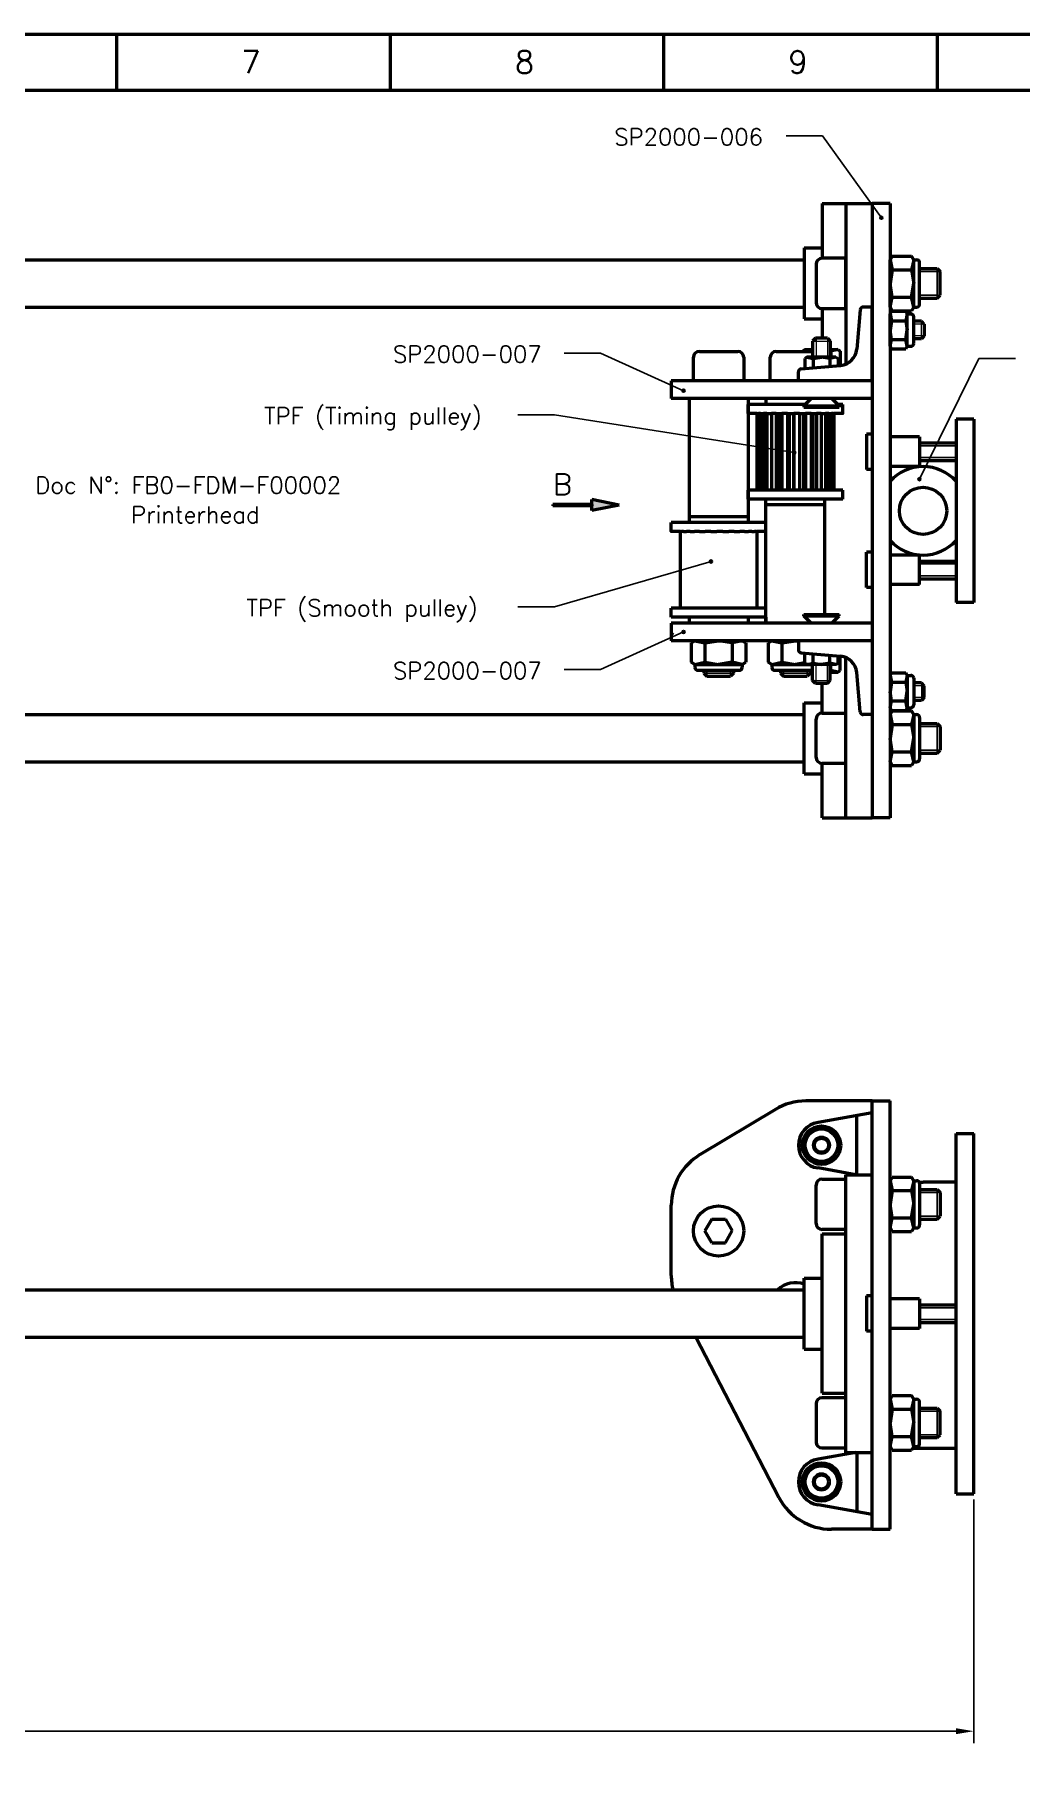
# Model space of a CAD drawing. Extents: x 19854 to 20548, y -7306 to -6812.
# Drawn here: x 20118.1 to 20284.8, y -7104.8 to -6811.9 of the extents above; entities that cross this region are included whole.
import ezdxf

# ---------------------------------------------------------------- set-up
doc = ezdxf.new("R2010")
doc.units = 0
doc.header["$PDMODE"] = 34
doc.linetypes.add('DASHED', pattern=[19.05, 12.7, -6.35])
doc.layers.get('0').update_dxf_attribs({"lineweight": 0})
doc.layers.add('Cotas', color=90, linetype='Continuous')
doc.layers.add('Hachura', color=9, linetype='Continuous')
for name, color, linetype, lineweight in [('Fixação e Transmissão', 5, 'Continuous', 50), ('Guias', 30, 'Continuous', 50), ('Linha tracejada', 254, 'DASHED', 15), ('Perfis e Cantoneiras', 2, 'Continuous', 50), ('Peças Usinadas', 120, 'Continuous', 50)]:
    doc.layers.add(name, color=color, linetype=linetype, lineweight=lineweight)
doc.styles.get("Standard").update_dxf_attribs({"font": 'romans.shx'})
doc.dimstyles.get("Standard").update_dxf_attribs({"dimtxt": 3, "dimasz": 3, "dimexe": 2, "dimexo": 1, "dimgap": 1, "dimtad": 0, "dimtoh": 1, "dimcen": 0.09, "dimadec": 0, "dimazin": 0, "dimtfac": 1, "dimtdec": 4, "dimtofl": 0, "dimtmove": 0, "dimatfit": 3, "dimfxl": 1, "dimtolj": 1, "dimtzin": 0, "dimarcsym": 0})

# ---------------------------------------------------------------- blocks, each defined once
blk = doc.blocks.new('*D_3')
at = {"color": 0, "linetype": 'ByBlock', "lineweight": -2}
for p, q in [((19878.77, -7059.93), (19878.77, -7101.13)), ((20276.96, -7059.93), (20276.96, -7101.13)), ((19881.77, -7099.13), (20070.61, -7099.13)), ((20273.96, -7099.13), (20085.04, -7099.13))]:
    blk.add_line(p, q, dxfattribs=at)
for points in [[(19878.77, -7099.13), (19881.77, -7099.63), (19878.77, -7099.13), (19881.77, -7098.63)], [(20276.96, -7099.13), (20273.96, -7098.63), (20276.96, -7099.13), (20273.96, -7099.63)]]:
    blk.add_solid(points, dxfattribs=at)
at = {"layer": 'Defpoints', "color": 0, "linetype": 'ByBlock', "lineweight": 0}
for p in [(19878.77, -7058.93), (20276.96, -7058.93), (19878.77, -7099.13), (20276.96, -7099.13)]:
    blk.add_point(p, dxfattribs=at)

msp = doc.modelspace()

# ---------------------------------------------------------------- hatches: boundary and pattern name
at = {"layer": 'Cotas'}
h = msp.add_hatch(color=256, dxfattribs=at)
h.dxf.hatch_style = 1
h.paths.add_polyline_path([(20261.061, -6842.923, -0.2411741), (20261.168, -6842.714, -0.6113775), (20261.578, -6842.923, -1), (20261.061, -6842.923)])
h = msp.add_hatch(color=256, dxfattribs=at)
h.dxf.hatch_style = 1
h.paths.add_polyline_path([(20227.599, -6872.203, -0.2411741), (20227.706, -6871.994, -0.6113775), (20228.116, -6872.203, -1), (20227.599, -6872.203)])
h = msp.add_hatch(color=256, dxfattribs=at)
h.dxf.hatch_style = 1
h.paths.add_polyline_path([(20246.31, -6882.675, -0.2411741), (20246.418, -6882.465, -0.6113775), (20246.827, -6882.675, -1), (20246.31, -6882.675)])
h = msp.add_hatch(color=256, dxfattribs=at)
h.dxf.hatch_style = 1
h.paths.add_polyline_path([(20268.021, -6887.175, 0.2411741), (20267.914, -6886.965, 0.6113775), (20267.504, -6887.175, 1), (20268.021, -6887.175)])
h = msp.add_hatch(color=256, dxfattribs=at)
h.dxf.hatch_style = 1
h.paths.add_polyline_path([(20232.244, -6901.106, 0.2411741), (20232.352, -6901.316, 0.6113775), (20232.761, -6901.106, 1), (20232.244, -6901.106)])
h = msp.add_hatch(color=256, dxfattribs=at)
h.dxf.hatch_style = 1
h.paths.add_polyline_path([(20227.599, -6913.038, 0.2411741), (20227.706, -6913.248, 0.6113775), (20228.116, -6913.038, 1), (20227.599, -6913.038)])
at = {"layer": 'Perfis e Cantoneiras'}
h = msp.add_hatch(color=130, dxfattribs=at)
h.dxf.hatch_style = 1
h.paths.add_polyline_path([(20205.769, -6891.66), (20212.344, -6891.66), (20212.344, -6891.435), (20205.769, -6891.435), (20205.769, -6891.66)])
h = msp.add_hatch(color=130, dxfattribs=at)
h.dxf.hatch_style = 1
h.paths.add_polyline_path([(20212.344, -6892.498), (20216.957, -6891.548), (20212.344, -6890.597), (20212.344, -6891.548), (20212.344, -6892.498)])

# ---------------------------------------------------------------- linework, layer by layer
at = {"layer": 'Cotas'}
for p, q in [((20251.377, -6829.061), (20245.202, -6829.061)), ((20261.319, -6842.923), (20251.377, -6829.061)), ((20213.812, -6865.823), (20207.636, -6865.823)), ((20227.857, -6872.203), (20213.812, -6865.823)), ((20267.763, -6887.175), (20277.821, -6866.749)), ((20277.821, -6866.749), (20283.996, -6866.749)), ((20206.023, -6876.294), (20199.848, -6876.294)), ((20246.569, -6882.675), (20206.023, -6876.294)), ((20232.503, -6901.106), (20206.023, -6908.77)), ((20206.023, -6908.77), (20199.848, -6908.77)), ((20227.857, -6913.038), (20213.812, -6919.419)), ((20213.812, -6919.419), (20207.636, -6919.419))]:
    msp.add_line(p, q, dxfattribs=at)
for centre in [(20261.319, -6842.923), (20227.857, -6872.203), (20246.569, -6882.675), (20267.763, -6887.175), (20232.503, -6901.106), (20227.857, -6913.038)]:
    msp.add_circle(centre, 0.259, dxfattribs=at)
at = {"layer": 'Fixação e Transmissão'}
for p, q in [((20251.284, -6840.532), (20251.284, -6849.782)), ((20251.284, -6840.532), (20259.784, -6840.532)), ((20255.284, -6840.532), (20255.284, -6867.704)), ((20248.284, -6848.032), (20251.284, -6848.032)), ((20248.284, -6848.032), (20248.284, -6860.032)), ((20262.784, -6850.032), (20263.142, -6849.413)), ((20263.142, -6849.413), (20266.427, -6849.413)), ((20266.784, -6850.032), (20266.427, -6849.413)), ((20250.284, -6850.782), (20250.284, -6857.282)), ((20255.284, -6849.782), (20251.284, -6849.782)), ((20255.284, -6858.282), (20255.284, -6849.782)), ((20262.784, -6858.032), (20262.784, -6850.032)), ((20262.784, -6850.032), (20263.142, -6851.723)), ((20263.142, -6851.723), (20262.784, -6854.032)), ((20263.142, -6851.723), (20266.427, -6851.723)), ((20266.784, -6850.032), (20266.427, -6851.723)), ((20266.427, -6851.723), (20266.784, -6854.032)), ((20266.784, -6858.032), (20266.784, -6850.032)), ((20266.784, -6850.032), (20267.284, -6850.032)), ((20267.784, -6857.532), (20267.784, -6850.532)), ((20267.784, -6851.532), (20270.784, -6851.532)), ((20270.784, -6851.532), (20271.284, -6852.032)), ((20271.284, -6856.032), (20271.284, -6852.032)), ((20263.142, -6856.341), (20262.784, -6854.032)), ((20266.427, -6856.341), (20266.784, -6854.032)), ((20251.284, -6858.282), (20255.284, -6858.282)), ((20251.284, -6858.282), (20251.284, -6863.285)), ((20262.784, -6858.032), (20263.142, -6856.341)), ((20262.784, -6858.032), (20263.142, -6858.651)), ((20263.142, -6856.341), (20266.427, -6856.341)), ((20266.784, -6858.032), (20266.427, -6856.341)), ((20266.784, -6858.032), (20266.427, -6858.651)), ((20266.784, -6858.032), (20267.284, -6858.032)), ((20267.784, -6856.532), (20270.784, -6856.532)), ((20270.784, -6856.532), (20271.284, -6856.032)), ((20248.284, -6860.032), (20251.284, -6860.032)), ((20262.784, -6859.182), (20263.03, -6858.757)), ((20262.784, -6864.682), (20262.784, -6859.182)), ((20262.784, -6859.182), (20263.03, -6860.344)), ((20263.03, -6860.344), (20262.784, -6861.932)), ((20263.03, -6858.757), (20265.439, -6858.757)), ((20263.03, -6860.344), (20265.439, -6860.344)), ((20263.142, -6858.651), (20266.427, -6858.651)), ((20265.684, -6859.182), (20265.439, -6858.757)), ((20265.684, -6859.182), (20265.439, -6860.344)), ((20265.439, -6860.344), (20265.684, -6861.932)), ((20265.684, -6864.682), (20265.684, -6859.182)), ((20265.684, -6859.182), (20266.284, -6859.182)), ((20266.784, -6864.182), (20266.784, -6859.682)), ((20268.084, -6860.432), (20266.784, -6860.432)), ((20268.584, -6860.932), (20268.084, -6860.432)), ((20268.584, -6860.932), (20268.584, -6862.932)), ((20250.184, -6863.285), (20249.684, -6863.785)), ((20249.684, -6863.785), (20249.684, -6866.541)), ((20252.184, -6863.285), (20250.184, -6863.285)), ((20252.184, -6863.285), (20252.685, -6863.785)), ((20252.685, -6863.785), (20252.685, -6866.541)), ((20263.03, -6863.52), (20262.784, -6861.932)), ((20262.784, -6864.682), (20263.03, -6863.52)), ((20263.03, -6863.52), (20265.439, -6863.52)), ((20265.439, -6863.52), (20265.684, -6861.932)), ((20265.684, -6864.682), (20265.439, -6863.52)), ((20268.084, -6863.432), (20266.784, -6863.432)), ((20268.584, -6862.932), (20268.084, -6863.432)), ((20229.534, -6870.532), (20229.534, -6866.532)), ((20230.534, -6865.532), (20237.034, -6865.532)), ((20238.034, -6866.532), (20238.034, -6870.532)), ((20242.533, -6870.532), (20242.533, -6866.532)), ((20243.533, -6865.532), (20249.684, -6865.532)), ((20248.434, -6865.232), (20248.009, -6865.478)), ((20248.009, -6865.478), (20248.009, -6865.532)), ((20248.009, -6865.532), (20249.684, -6865.532)), ((20248.733, -6866.541), (20248.354, -6866.76)), ((20248.354, -6866.76), (20248.354, -6868.438)), ((20248.434, -6865.232), (20249.684, -6865.232)), ((20248.434, -6865.232), (20249.597, -6865.478)), ((20253.636, -6866.541), (20248.733, -6866.541)), ((20248.733, -6866.541), (20249.769, -6866.76)), ((20249.28, -6865.232), (20249.684, -6865.232)), ((20249.597, -6865.478), (20249.684, -6865.464)), ((20249.597, -6865.478), (20249.684, -6865.464)), ((20249.597, -6865.478), (20249.597, -6865.532)), ((20249.769, -6866.76), (20251.184, -6866.541)), ((20249.769, -6866.76), (20249.769, -6868.315)), ((20251.033, -6866.532), (20251.033, -6866.564)), ((20252.6, -6866.76), (20251.184, -6866.541)), ((20252.184, -6864.832), (20252.184, -6864.832)), ((20252.184, -6865.232), (20252.184, -6865.232)), ((20253.636, -6866.541), (20252.6, -6866.76)), ((20252.6, -6866.76), (20252.6, -6868.067)), ((20252.685, -6865.232), (20253.934, -6865.232)), ((20252.772, -6865.478), (20252.685, -6865.464)), ((20253.934, -6865.232), (20252.772, -6865.478)), ((20252.772, -6865.478), (20252.772, -6866.541)), ((20253.636, -6866.541), (20254.015, -6866.76)), ((20253.934, -6865.232), (20254.36, -6865.478)), ((20254.015, -6866.76), (20254.015, -6867.943)), ((20254.36, -6865.478), (20254.36, -6867.886)), ((20262.784, -6864.682), (20263.03, -6865.107)), ((20263.03, -6865.107), (20265.439, -6865.107)), ((20265.684, -6864.682), (20265.439, -6865.107)), ((20265.684, -6864.682), (20266.284, -6864.682)), ((20238.034, -6870.532), (20229.534, -6870.532)), ((20247.284, -6870.532), (20242.533, -6870.532)), ((20238.78, -6876.032), (20238.78, -6874.532)), ((20254.78, -6876.032), (20254.78, -6874.532)), ((20240.28, -6876.032), (20240.28, -6889.032)), ((20240.318, -6876.032), (20240.318, -6889.032)), ((20240.513, -6876.032), (20240.513, -6889.032)), ((20240.852, -6876.032), (20240.852, -6889.032)), ((20241.353, -6876.032), (20241.353, -6889.032)), ((20241.966, -6876.032), (20241.966, -6889.032)), ((20242.724, -6876.032), (20242.724, -6889.032)), ((20243.551, -6876.032), (20243.551, -6889.032)), ((20244.115, -6876.032), (20244.115, -6889.032)), ((20244.492, -6876.032), (20244.492, -6889.032)), ((20245.452, -6876.032), (20245.452, -6889.032)), ((20245.732, -6876.032), (20245.732, -6889.032)), ((20246.452, -6876.032), (20246.452, -6889.032)), ((20246.484, -6876.032), (20246.484, -6889.032)), ((20247.483, -6876.032), (20247.483, -6889.032)), ((20248.165, -6876.032), (20248.165, -6889.032)), ((20248.505, -6876.032), (20248.505, -6889.032)), ((20249.446, -6876.032), (20249.446, -6889.032)), ((20249.742, -6876.032), (20249.742, -6889.032)), ((20250.357, -6876.032), (20250.357, -6889.032)), ((20251.147, -6876.032), (20251.147, -6889.032)), ((20251.859, -6876.032), (20251.859, -6889.032)), ((20252.421, -6876.032), (20252.421, -6889.032)), ((20252.864, -6876.032), (20252.864, -6889.032)), ((20253.143, -6876.032), (20253.143, -6889.032)), ((20253.273, -6876.032), (20253.273, -6889.032)), ((20253.28, -6876.032), (20253.28, -6889.032)), ((20258.784, -6879.532), (20258.784, -6885.532)), ((20259.784, -6879.532), (20258.784, -6879.532)), ((20267.784, -6880.032), (20262.784, -6880.032)), ((20267.784, -6880.032), (20267.784, -6885.032)), ((20267.784, -6881.032), (20273.965, -6881.032)), ((20267.784, -6884.032), (20273.965, -6884.032)), ((20259.784, -6885.532), (20258.784, -6885.532)), ((20267.784, -6885.032), (20262.784, -6885.032)), ((20238.78, -6890.532), (20238.78, -6889.032)), ((20254.78, -6890.532), (20254.78, -6889.032)), ((20225.781, -6896.032), (20225.781, -6894.532)), ((20227.281, -6896.032), (20227.281, -6909.032)), ((20240.281, -6896.032), (20240.281, -6909.032)), ((20241.781, -6896.032), (20241.781, -6894.532)), ((20258.784, -6905.532), (20258.784, -6899.532)), ((20259.784, -6899.532), (20258.784, -6899.532)), ((20267.784, -6900.032), (20262.784, -6900.032)), ((20267.784, -6905.032), (20267.784, -6900.032)), ((20267.784, -6901.032), (20273.965, -6901.032)), ((20267.784, -6905.032), (20262.784, -6905.032)), ((20267.784, -6904.032), (20273.965, -6904.032)), ((20259.784, -6905.532), (20258.784, -6905.532)), ((20225.781, -6910.532), (20225.781, -6909.032)), ((20241.781, -6910.532), (20241.781, -6909.032)), ((20226.081, -6913.562), (20225.781, -6913.262)), ((20229.781, -6914.532), (20229.162, -6914.889)), ((20229.162, -6914.889), (20229.162, -6918.175)), ((20229.781, -6914.532), (20237.781, -6914.532)), ((20229.781, -6914.532), (20231.472, -6914.889)), ((20231.472, -6914.889), (20233.781, -6914.532)), ((20231.472, -6914.889), (20231.472, -6918.175)), ((20236.091, -6914.889), (20233.781, -6914.532)), ((20237.781, -6914.532), (20236.091, -6914.889)), ((20236.091, -6914.889), (20236.091, -6918.175)), ((20237.781, -6914.532), (20238.4, -6914.889)), ((20238.4, -6914.889), (20238.4, -6918.175)), ((20242.78, -6914.532), (20242.161, -6914.889)), ((20242.161, -6914.889), (20242.161, -6918.175)), ((20242.78, -6914.532), (20247.284, -6914.532)), ((20242.78, -6914.532), (20244.471, -6914.889)), ((20244.471, -6914.889), (20246.78, -6914.532)), ((20244.471, -6914.889), (20244.471, -6918.175)), ((20247.284, -6914.61), (20246.78, -6914.532)), ((20248.354, -6918.305), (20248.354, -6916.626)), ((20249.769, -6918.305), (20249.769, -6916.749)), ((20229.781, -6918.532), (20229.162, -6918.175)), ((20229.781, -6918.532), (20231.472, -6918.175)), ((20229.781, -6918.532), (20237.781, -6918.532)), ((20229.781, -6918.532), (20229.781, -6919.032)), ((20230.281, -6919.532), (20237.281, -6919.532)), ((20231.281, -6919.532), (20231.281, -6920.032)), ((20231.472, -6918.175), (20233.781, -6918.532)), ((20236.091, -6918.175), (20233.781, -6918.532)), ((20237.781, -6918.532), (20236.091, -6918.175)), ((20236.281, -6919.532), (20236.281, -6920.032)), ((20237.781, -6918.532), (20238.4, -6918.175)), ((20237.781, -6918.532), (20237.781, -6919.032)), ((20242.78, -6918.532), (20242.161, -6918.175)), ((20242.78, -6918.532), (20244.471, -6918.175)), ((20242.78, -6918.532), (20249.684, -6918.532)), ((20242.78, -6918.532), (20242.78, -6919.032)), ((20243.28, -6919.532), (20249.684, -6919.532)), ((20244.28, -6919.532), (20244.28, -6920.032)), ((20244.471, -6918.175), (20246.78, -6918.532)), ((20248.354, -6918.289), (20246.78, -6918.532)), ((20248.733, -6918.523), (20248.354, -6918.305)), ((20248.733, -6918.523), (20249.769, -6918.305)), ((20253.636, -6918.523), (20248.733, -6918.523)), ((20249.28, -6919.532), (20249.28, -6920.032)), ((20249.28, -6919.653), (20249.597, -6919.586)), ((20249.597, -6919.586), (20249.597, -6919.532)), ((20249.597, -6919.586), (20249.684, -6919.6)), ((20249.684, -6921.279), (20249.684, -6918.523)), ((20249.769, -6918.305), (20251.184, -6918.523)), ((20252.6, -6918.305), (20251.184, -6918.523)), ((20252.6, -6918.305), (20252.6, -6916.997)), ((20253.636, -6918.523), (20252.6, -6918.305)), ((20252.685, -6921.279), (20252.685, -6918.523)), ((20252.772, -6919.586), (20252.685, -6919.6)), ((20252.772, -6919.586), (20252.772, -6918.523)), ((20253.934, -6919.832), (20252.772, -6919.586)), ((20253.636, -6918.523), (20254.015, -6918.305)), ((20253.934, -6919.832), (20254.36, -6919.586)), ((20254.015, -6918.305), (20254.015, -6917.121)), ((20254.36, -6919.586), (20254.36, -6917.178)), ((20255.284, -6944.532), (20255.284, -6917.36)), ((20231.281, -6920.032), (20231.781, -6920.532)), ((20231.781, -6920.532), (20235.781, -6920.532)), ((20236.281, -6920.032), (20235.781, -6920.532)), ((20244.28, -6920.032), (20244.78, -6920.532)), ((20244.78, -6920.532), (20248.78, -6920.532)), ((20249.28, -6920.032), (20248.78, -6920.532)), ((20249.28, -6919.832), (20249.684, -6919.832)), ((20250.184, -6921.779), (20249.684, -6921.279)), ((20252.184, -6921.779), (20250.184, -6921.779)), ((20251.284, -6926.782), (20251.284, -6921.779)), ((20252.184, -6919.832), (20252.184, -6919.832)), ((20252.184, -6920.232), (20252.184, -6920.232)), ((20252.184, -6921.779), (20252.685, -6921.279)), ((20252.685, -6919.832), (20253.934, -6919.832)), ((20262.784, -6920.382), (20263.03, -6919.957)), ((20262.784, -6920.382), (20262.784, -6925.882)), ((20262.784, -6920.382), (20263.03, -6921.544)), ((20263.03, -6921.544), (20262.784, -6923.132)), ((20263.03, -6919.957), (20265.439, -6919.957)), ((20263.03, -6921.544), (20265.439, -6921.544)), ((20265.684, -6920.382), (20265.439, -6919.957)), ((20265.684, -6920.382), (20265.439, -6921.544)), ((20265.439, -6921.544), (20265.684, -6923.132)), ((20265.684, -6920.382), (20265.684, -6925.882)), ((20265.684, -6920.382), (20266.284, -6920.382)), ((20266.784, -6920.882), (20266.784, -6925.382)), ((20268.084, -6921.632), (20266.784, -6921.632)), ((20268.584, -6922.132), (20268.084, -6921.632)), ((20268.584, -6924.132), (20268.584, -6922.132)), ((20248.284, -6925.032), (20251.284, -6925.032)), ((20248.284, -6937.032), (20248.284, -6925.032)), ((20263.03, -6924.72), (20262.784, -6923.132)), ((20262.784, -6925.882), (20263.03, -6924.72)), ((20263.03, -6924.72), (20265.439, -6924.72)), ((20265.439, -6924.72), (20265.684, -6923.132)), ((20265.684, -6925.882), (20265.439, -6924.72)), ((20268.084, -6924.632), (20266.784, -6924.632)), ((20268.584, -6924.132), (20268.084, -6924.632)), ((20250.284, -6934.282), (20250.284, -6927.782)), ((20251.284, -6926.782), (20255.284, -6926.782)), ((20262.784, -6925.882), (20263.03, -6926.307)), ((20262.784, -6927.032), (20263.142, -6926.413)), ((20262.784, -6927.032), (20262.784, -6935.032)), ((20262.784, -6927.032), (20263.142, -6928.723)), ((20263.03, -6926.307), (20265.439, -6926.307)), ((20263.142, -6926.413), (20266.427, -6926.413)), ((20265.684, -6925.882), (20265.439, -6926.307)), ((20265.684, -6925.882), (20266.284, -6925.882)), ((20266.784, -6927.032), (20266.427, -6926.413)), ((20266.784, -6927.032), (20266.427, -6928.723)), ((20266.784, -6927.032), (20266.784, -6935.032)), ((20266.784, -6927.032), (20267.284, -6927.032)), ((20267.784, -6927.532), (20267.784, -6934.532)), ((20267.784, -6928.532), (20270.784, -6928.532)), ((20270.784, -6928.532), (20271.284, -6929.032)), ((20263.142, -6928.723), (20262.784, -6931.032)), ((20263.142, -6933.341), (20262.784, -6931.032)), ((20263.142, -6928.723), (20266.427, -6928.723)), ((20266.427, -6928.723), (20266.784, -6931.032)), ((20266.427, -6933.341), (20266.784, -6931.032)), ((20271.284, -6929.032), (20271.284, -6933.032)), ((20262.784, -6935.032), (20263.142, -6933.341)), ((20263.142, -6933.341), (20266.427, -6933.341)), ((20266.784, -6935.032), (20266.427, -6933.341)), ((20267.784, -6933.532), (20270.784, -6933.532)), ((20270.784, -6933.532), (20271.284, -6933.032)), ((20248.284, -6937.032), (20251.284, -6937.032)), ((20251.284, -6944.532), (20251.284, -6935.282)), ((20255.284, -6935.282), (20251.284, -6935.282)), ((20262.784, -6935.032), (20263.142, -6935.651)), ((20263.142, -6935.651), (20266.427, -6935.651)), ((20266.784, -6935.032), (20266.427, -6935.651)), ((20266.784, -6935.032), (20267.284, -6935.032)), ((20251.284, -6944.532), (20259.784, -6944.532)), ((20249.595, -6997.174), (20248.005, -6999.927)), ((20249.595, -6997.174), (20249.595, -6997.174)), ((20252.774, -6997.174), (20254.364, -6999.927)), ((20249.595, -7002.68), (20248.005, -6999.927)), ((20252.774, -7002.68), (20254.364, -6999.927)), ((20253.938, -7001.516), (20253.938, -7001.516)), ((20253.938, -7001.516), (20253.938, -7001.516)), ((20250.284, -7013.18), (20250.284, -7006.68)), ((20251.284, -7005.68), (20255.284, -7005.68)), ((20255.283, -7051.93), (20255.284, -7004.93)), ((20255.284, -7004.93), (20259.784, -7004.93)), ((20259.783, -7051.93), (20259.784, -7004.93)), ((20262.784, -7005.93), (20263.142, -7005.311)), ((20262.784, -7005.93), (20262.784, -7013.93)), ((20262.784, -7005.93), (20263.142, -7007.62)), ((20263.142, -7007.62), (20262.784, -7009.93)), ((20263.142, -7005.311), (20266.427, -7005.311)), ((20263.142, -7007.62), (20266.427, -7007.62)), ((20266.784, -7005.93), (20266.427, -7005.311)), ((20266.784, -7005.93), (20266.427, -7007.62)), ((20266.427, -7007.62), (20266.784, -7009.93)), ((20266.784, -7005.93), (20266.784, -7013.93)), ((20266.784, -7005.93), (20267.284, -7005.93)), ((20267.784, -7006.43), (20267.784, -7013.43)), ((20267.784, -7007.43), (20270.784, -7007.43)), ((20270.784, -7007.43), (20271.284, -7007.93)), ((20263.142, -7012.239), (20262.784, -7009.93)), ((20266.427, -7012.239), (20266.784, -7009.93)), ((20271.284, -7007.93), (20271.284, -7011.93)), ((20232.626, -7012.439), (20231.472, -7014.439)), ((20234.936, -7012.439), (20236.09, -7014.439)), ((20262.784, -7013.93), (20263.142, -7012.239)), ((20263.142, -7012.239), (20266.427, -7012.239)), ((20266.784, -7013.93), (20266.427, -7012.239)), ((20267.784, -7012.43), (20270.784, -7012.43)), ((20270.784, -7012.43), (20271.284, -7011.93)), ((20232.626, -7016.439), (20231.472, -7014.439)), ((20234.936, -7016.439), (20236.09, -7014.439)), ((20234.936, -7016.439), (20234.936, -7016.439)), ((20255.284, -7014.18), (20251.284, -7014.18)), ((20251.284, -7041.93), (20251.284, -7014.93)), ((20251.284, -7014.93), (20255.284, -7014.93)), ((20262.784, -7013.93), (20263.142, -7014.549)), ((20263.142, -7014.549), (20266.427, -7014.549)), ((20266.784, -7013.93), (20266.427, -7014.549)), ((20266.784, -7013.93), (20267.284, -7013.93)), ((20248.284, -7022.43), (20251.284, -7022.43)), ((20248.284, -7034.43), (20248.284, -7022.43)), ((20258.784, -7025.43), (20258.784, -7031.43)), ((20259.784, -7025.43), (20258.784, -7025.43)), ((20267.784, -7025.93), (20262.784, -7025.93)), ((20267.784, -7025.93), (20267.784, -7030.93)), ((20267.784, -7026.93), (20273.964, -7026.93)), ((20267.784, -7030.93), (20262.784, -7030.93)), ((20267.784, -7029.93), (20273.964, -7029.93)), ((20259.784, -7031.43), (20258.784, -7031.43)), ((20248.284, -7034.43), (20251.284, -7034.43)), ((20251.284, -7041.93), (20255.284, -7041.93)), ((20255.284, -7042.68), (20251.284, -7042.68)), ((20262.784, -7042.93), (20263.142, -7042.311)), ((20263.142, -7042.311), (20266.427, -7042.311)), ((20266.784, -7042.93), (20266.427, -7042.311)), ((20250.284, -7043.68), (20250.284, -7050.18)), ((20262.784, -7050.93), (20262.784, -7042.93)), ((20262.784, -7042.93), (20263.142, -7044.62)), ((20263.142, -7044.62), (20262.784, -7046.93)), ((20263.142, -7044.62), (20266.427, -7044.62)), ((20266.784, -7042.93), (20266.427, -7044.62)), ((20266.427, -7044.62), (20266.784, -7046.93)), ((20266.784, -7050.93), (20266.784, -7042.93)), ((20266.784, -7042.93), (20267.284, -7042.93)), ((20267.784, -7050.43), (20267.784, -7043.43)), ((20267.784, -7044.43), (20270.784, -7044.43)), ((20270.784, -7044.43), (20271.284, -7044.93)), ((20271.284, -7048.93), (20271.284, -7044.93)), ((20263.142, -7049.239), (20262.784, -7046.93)), ((20266.427, -7049.239), (20266.784, -7046.93)), ((20251.284, -7051.18), (20255.284, -7051.18)), ((20262.784, -7050.93), (20263.142, -7049.239)), ((20262.784, -7050.93), (20263.142, -7051.549)), ((20263.142, -7049.239), (20266.427, -7049.239)), ((20263.142, -7051.549), (20266.427, -7051.549)), ((20266.784, -7050.93), (20266.427, -7049.239)), ((20266.784, -7050.93), (20266.427, -7051.549)), ((20266.784, -7050.93), (20267.284, -7050.93)), ((20267.784, -7049.43), (20270.784, -7049.43)), ((20270.784, -7049.43), (20271.284, -7048.93)), ((20249.594, -7054.179), (20248.004, -7056.933)), ((20249.594, -7054.179), (20249.594, -7054.179)), ((20252.773, -7054.179), (20252.773, -7054.179)), ((20252.773, -7054.179), (20254.362, -7056.933)), ((20255.283, -7051.93), (20259.783, -7051.93)), ((20249.594, -7059.686), (20248.004, -7056.933)), ((20252.773, -7059.686), (20254.362, -7056.933)), ((20253.936, -7058.522), (20253.936, -7058.522)), ((20253.936, -7058.522), (20253.936, -7058.522))]:
    msp.add_line(p, q, dxfattribs=at)
at = {"layer": 'Fixação e Transmissão', "color": 7, "ltscale": 0.1}
for p, q in [((20228.781, -6873.532), (20228.781, -6893.532)), ((20238.781, -6873.532), (20238.781, -6893.532)), ((20241.78, -6873.532), (20241.78, -6874.532)), ((20241.78, -6891.532), (20241.78, -6890.532)), ((20251.78, -6891.532), (20251.78, -6890.532)), ((20241.78, -6911.532), (20241.78, -6891.532)), ((20251.78, -6910.082), (20251.78, -6891.532)), ((20228.781, -6893.532), (20228.781, -6894.532)), ((20238.781, -6893.532), (20238.781, -6894.532)), ((20228.781, -6910.532), (20228.781, -6911.532)), ((20238.781, -6910.532), (20238.781, -6911.532)), ((20241.78, -6910.532), (20241.78, -6911.532))]:
    msp.add_line(p, q, dxfattribs=at)
at = {"layer": 'Fixação e Transmissão', "color": 7}
for p, q in [((20238.781, -6873.532), (20228.781, -6873.532)), ((20251.78, -6873.532), (20241.78, -6873.532)), ((20248.439, -6874.532), (20241.78, -6874.532)), ((20251.78, -6890.532), (20241.78, -6890.532)), ((20251.78, -6891.532), (20241.78, -6891.532)), ((20238.781, -6893.532), (20228.781, -6893.532)), ((20238.781, -6894.532), (20228.781, -6894.532)), ((20238.781, -6910.532), (20228.781, -6910.532)), ((20238.781, -6911.532), (20228.781, -6911.532)), ((20249.439, -6911.532), (20241.78, -6911.532)), ((20249.439, -6911.532), (20241.78, -6911.532))]:
    msp.add_line(p, q, dxfattribs=at)
at = {"layer": 'Fixação e Transmissão', "ltscale": 0.1}
for p, q in [((20249.439, -6873.532), (20248.189, -6874.782)), ((20248.189, -6874.782), (20248.189, -6874.982)), ((20248.189, -6874.782), (20254.179, -6874.782)), ((20248.189, -6874.982), (20254.179, -6874.982)), ((20252.929, -6873.532), (20254.179, -6874.782)), ((20254.179, -6874.782), (20254.179, -6874.982)), ((20248.189, -6910.082), (20254.179, -6910.082)), ((20248.189, -6910.282), (20248.189, -6910.082)), ((20249.439, -6911.532), (20248.189, -6910.282)), ((20248.189, -6910.282), (20254.179, -6910.282)), ((20252.929, -6911.532), (20254.179, -6910.282)), ((20254.179, -6910.282), (20254.179, -6910.082)), ((20252.774, -6997.174), (20249.595, -6997.174)), ((20232.626, -7012.439), (20234.936, -7012.439)), ((20232.626, -7016.439), (20234.936, -7016.439)), ((20252.773, -7054.179), (20249.594, -7054.179)), ((20252.773, -7059.686), (20249.594, -7059.686))]:
    msp.add_line(p, q, dxfattribs=at)
at = {"layer": 'Fixação e Transmissão', "flags": 128}
for points in [[(20248.439, -6874.532), (20238.78, -6874.532)], [(20254.78, -6874.532), (20253.929, -6874.532)], [(20254.78, -6889.032), (20238.78, -6889.032)], [(20254.78, -6890.532), (20238.78, -6890.532)], [(20241.781, -6894.532), (20225.781, -6894.532)], [(20241.781, -6909.032), (20225.781, -6909.032)], [(20241.781, -6910.532), (20225.781, -6910.532)]]:
    msp.add_lwpolyline(points, dxfattribs=at)
at = {"layer": 'Fixação e Transmissão'}
for centre, radius in [((20251.185, -6999.927), 2.753), ((20251.185, -6999.927), 1.201), ((20233.781, -7014.439), 4.25), ((20251.183, -7056.933), 2.753), ((20251.183, -7056.933), 1.201)]:
    msp.add_circle(centre, radius, dxfattribs=at)
for centre, radius, start, end in [((20251.284, -6850.782), 1, 90, 180), ((20267.284, -6850.532), 0.5, 0, 90), ((20251.284, -6857.282), 1, 180, 270), ((20267.284, -6857.532), 0.5, 270, 360), ((20266.284, -6859.682), 0.5, 0, 90), ((20266.284, -6864.182), 0.5, 270, 360), ((20230.534, -6866.532), 1, 90, 180), ((20237.034, -6866.532), 1, 0, 90), ((20243.533, -6866.532), 1, 90, 180), ((20250.28, -6866.032), 0.5, 88.54069, 90), ((20230.281, -6919.032), 0.5, 180, 270), ((20237.281, -6919.032), 0.5, 270, 360), ((20243.28, -6919.032), 0.5, 180, 270), ((20250.28, -6919.032), 0.5, 270, 271.45931), ((20266.284, -6920.882), 0.5, 0, 90), ((20266.284, -6925.382), 0.5, 270, 360), ((20251.284, -6927.782), 1, 90, 180), ((20267.284, -6927.532), 0.5, 0, 90), ((20251.284, -6934.282), 1, 180, 270), ((20267.284, -6934.532), 0.5, 270, 360), ((20251.284, -7006.68), 1, 90, 180), ((20267.284, -7006.43), 0.5, 0, 90), ((20251.284, -7013.18), 1, 180, 270), ((20267.284, -7013.43), 0.5, 270, 360), ((20246.781, -7027.439), 4.25, 69.28418, 134.92346), ((20251.284, -7043.68), 1, 90, 180), ((20267.284, -7043.43), 0.5, 0, 90), ((20251.284, -7050.18), 1, 180, 270), ((20267.284, -7050.43), 0.5, 270, 360)]:
    msp.add_arc(centre, radius, start, end, dxfattribs=at)
for points, degree in [([(20240.318, -6876.032), (20238.78, -6876.032), (20238.78, -6876.032)], 2), ([(20240.318, -6876.032), (20240.375, -6876.032), (20240.513, -6876.032)], 2), ([(20240.852, -6876.032), (20240.646, -6876.032), (20240.513, -6876.032)], 2), ([(20240.852, -6876.032), (20241.066, -6876.032), (20241.353, -6876.032)], 2), ([(20241.966, -6876.032), (20241.629, -6876.032), (20241.353, -6876.032)], 2), ([(20241.966, -6876.032), (20242.316, -6876.032), (20242.724, -6876.032)], 2), ([(20243.551, -6876.032), (20243.116, -6876.032), (20242.724, -6876.032)], 2), ([(20243.551, -6876.032), (20244.004, -6876.032), (20244.492, -6876.032)], 2), ([(20245.452, -6876.032), (20244.961, -6876.032), (20244.492, -6876.032)], 2), ([(20245.452, -6876.032), (20245.963, -6876.032), (20246.484, -6876.032)], 2), ([(20247.483, -6876.032), (20246.484, -6876.032)], 1), ([(20247.483, -6876.032), (20248.002, -6876.032), (20248.505, -6876.032)], 2), ([(20249.446, -6876.032), (20248.988, -6876.032), (20248.505, -6876.032)], 2), ([(20249.446, -6876.032), (20249.921, -6876.032), (20250.357, -6876.032)], 2), ([(20251.147, -6876.032), (20250.776, -6876.032), (20250.357, -6876.032)], 2), ([(20251.147, -6876.032), (20251.533, -6876.032), (20251.859, -6876.032)], 2), ([(20252.421, -6876.032), (20252.172, -6876.032), (20251.859, -6876.032)], 2), ([(20252.421, -6876.032), (20252.68, -6876.032), (20252.864, -6876.032)], 2), ([(20253.143, -6876.032), (20253.04, -6876.032), (20252.864, -6876.032)], 2), ([(20253.143, -6876.032), (20253.249, -6876.032), (20253.273, -6876.032)], 2), ([(20254.78, -6876.032), (20254.78, -6876.032), (20253.273, -6876.032)], 2), ([(20227.319, -6896.032), (20225.781, -6896.032), (20225.781, -6896.032)], 2), ([(20227.319, -6896.032), (20227.376, -6896.032), (20227.514, -6896.032)], 2), ([(20227.853, -6896.032), (20227.647, -6896.032), (20227.514, -6896.032)], 2), ([(20227.853, -6896.032), (20228.067, -6896.032), (20228.354, -6896.032)], 2), ([(20228.967, -6896.032), (20228.63, -6896.032), (20228.354, -6896.032)], 2), ([(20228.967, -6896.032), (20229.317, -6896.032), (20229.725, -6896.032)], 2), ([(20230.552, -6896.032), (20230.117, -6896.032), (20229.725, -6896.032)], 2), ([(20230.552, -6896.032), (20231.005, -6896.032), (20231.493, -6896.032)], 2), ([(20232.453, -6896.032), (20231.962, -6896.032), (20231.493, -6896.032)], 2), ([(20232.453, -6896.032), (20232.964, -6896.032), (20233.485, -6896.032)], 2), ([(20234.484, -6896.032), (20233.485, -6896.032)], 1), ([(20234.484, -6896.032), (20235.003, -6896.032), (20235.506, -6896.032)], 2), ([(20236.447, -6896.032), (20235.989, -6896.032), (20235.506, -6896.032)], 2), ([(20236.447, -6896.032), (20236.922, -6896.032), (20237.358, -6896.032)], 2), ([(20238.148, -6896.032), (20237.777, -6896.032), (20237.358, -6896.032)], 2), ([(20238.148, -6896.032), (20238.534, -6896.032), (20238.86, -6896.032)], 2), ([(20239.422, -6896.032), (20239.173, -6896.032), (20238.86, -6896.032)], 2), ([(20239.422, -6896.032), (20239.681, -6896.032), (20239.865, -6896.032)], 2), ([(20240.144, -6896.032), (20240.041, -6896.032), (20239.865, -6896.032)], 2), ([(20240.144, -6896.032), (20240.25, -6896.032), (20240.274, -6896.032)], 2), ([(20241.781, -6896.032), (20241.781, -6896.032), (20240.274, -6896.032)], 2)]:
    msp.add_open_spline(points, degree=degree, dxfattribs=at)
at = {"layer": 'Guias'}
for p, q in [((20267.723, -7006.19), (20268.375, -7006.19)), ((20273.964, -7006.19), (20268.375, -7006.19)), ((20273.964, -7006.19), (20268.375, -7006.19)), ((20262.783, -7051.189), (20262.934, -7051.189)), ((20266.634, -7051.19), (20273.964, -7051.19))]:
    msp.add_line(p, q, dxfattribs=at)
msp.add_circle((20268.375, -6892.532), 4, dxfattribs=at)
for start, end in [(41.81226, 138.18969), (221.81031, 318.18774)]:
    msp.add_arc((20268.375, -6892.532), 7.5, start, end, dxfattribs=at)
at = {"layer": 'Hachura'}
for p, q in [((20267.784, -6852.032), (20271.284, -6852.032)), ((20270.784, -6856.532), (20270.784, -6851.532)), ((20267.784, -6856.032), (20270.784, -6856.032)), ((20267.784, -6881.532), (20273.965, -6881.532)), ((20267.784, -6883.532), (20273.965, -6883.532)), ((20267.784, -6901.532), (20273.965, -6901.532)), ((20267.784, -6903.532), (20273.965, -6903.532)), ((20231.781, -6919.532), (20231.781, -6920.532)), ((20235.781, -6919.532), (20235.781, -6920.532)), ((20244.78, -6919.532), (20244.78, -6920.532)), ((20248.78, -6919.532), (20248.78, -6920.532)), ((20231.281, -6920.032), (20236.281, -6920.032)), ((20244.28, -6920.032), (20249.28, -6920.032)), ((20270.784, -6928.532), (20270.784, -6933.532)), ((20267.784, -6929.032), (20270.784, -6929.032)), ((20267.784, -6933.032), (20271.284, -6933.032)), ((20270.784, -7007.43), (20270.784, -7012.43)), ((20267.784, -7007.93), (20270.784, -7007.93)), ((20267.784, -7011.93), (20271.284, -7011.93)), ((20267.784, -7027.43), (20273.964, -7027.43)), ((20267.784, -7029.43), (20273.964, -7029.43)), ((20267.784, -7044.93), (20271.284, -7044.93)), ((20270.784, -7049.43), (20270.784, -7044.43)), ((20267.784, -7048.93), (20270.784, -7048.93))]:
    msp.add_line(p, q, dxfattribs=at)
for centre in [(20251.185, -6999.927), (20251.183, -7056.933)]:
    msp.add_circle(centre, 1.501, dxfattribs=at)
at = {"layer": 'Linha tracejada'}
for p, q in [((20268.584, -6860.932), (20266.784, -6860.932)), ((20268.084, -6863.432), (20268.084, -6860.432)), ((20249.684, -6863.785), (20252.685, -6863.785)), ((20250.293, -6863.285), (20250.293, -6866.541)), ((20252.184, -6863.285), (20252.184, -6866.541)), ((20268.584, -6862.932), (20266.784, -6862.932)), ((20252.184, -6864.832), (20252.184, -6865.232)), ((20250.293, -6921.779), (20250.293, -6918.523)), ((20252.184, -6921.779), (20252.184, -6918.523)), ((20249.684, -6921.279), (20252.685, -6921.279)), ((20252.184, -6920.232), (20252.184, -6919.832)), ((20268.584, -6922.132), (20266.784, -6922.132)), ((20268.084, -6921.632), (20268.084, -6924.632)), ((20268.584, -6924.132), (20266.784, -6924.132))]:
    msp.add_line(p, q, dxfattribs=at)
at = {"layer": 'Perfis e Cantoneiras'}
for p, q in [((20259.784, -6858.032), (20258.243, -6858.032)), ((20259.784, -6870.532), (20259.784, -6858.032)), ((20257.745, -6858.488), (20257.159, -6865.18)), ((20247.284, -6870.532), (20247.284, -6868.99)), ((20247.741, -6868.492), (20254.432, -6867.907)), ((20259.784, -6870.532), (20247.284, -6870.532)), ((20259.784, -6914.532), (20247.284, -6914.532)), ((20247.284, -6914.532), (20247.284, -6916.074)), ((20247.741, -6916.572), (20254.432, -6917.157)), ((20247.741, -6916.572), (20254.432, -6917.157)), ((20259.784, -6914.532), (20259.784, -6927.032)), ((20257.745, -6926.576), (20257.159, -6919.884)), ((20259.784, -6927.032), (20258.243, -6927.032)), ((20259.785, -6994.427), (20250.612, -6996.069)), ((20257.159, -7004.93), (20257.159, -6994.897)), ((20257.008, -7004.93), (20250.611, -7003.784)), ((20257.007, -7051.93), (20250.61, -7053.075)), ((20257.158, -7051.93), (20257.158, -7061.963)), ((20259.783, -7062.433), (20250.61, -7060.79))]:
    msp.add_line(p, q, dxfattribs=at)
at = {"layer": 'Perfis e Cantoneiras', "color": 130}
for p, q in [((20212.344, -6891.435), (20205.769, -6891.435)), ((20205.769, -6891.435), (20205.769, -6891.66)), ((20212.344, -6891.66), (20205.769, -6891.66)), ((20212.344, -6892.498), (20212.344, -6890.597)), ((20216.957, -6891.548), (20212.344, -6890.597)), ((20212.344, -6891.435), (20212.344, -6891.66)), ((20216.957, -6891.548), (20212.344, -6892.498))]:
    msp.add_line(p, q, dxfattribs=at)
at = {"layer": 'Perfis e Cantoneiras'}
for centre in [(20251.185, -6999.927), (20251.183, -7056.933)]:
    msp.add_circle(centre, 3.256, dxfattribs=at)
for centre, radius, start, end in [((20258.243, -6858.532), 0.5, 90, 175), ((20254.171, -6864.918), 3, 275, 355), ((20247.784, -6868.99), 0.5, 95, 180), ((20247.784, -6916.074), 0.5, 180, 265), ((20254.171, -6920.146), 3, 5, 85), ((20258.243, -6926.532), 0.5, 185, 270), ((20251.185, -6999.927), 3.9, 98.44812, 261.5492), ((20251.183, -7056.933), 3.9, 98.44812, 261.5492)]:
    msp.add_arc(centre, radius, start, end, dxfattribs=at)
at = {"layer": 'Peças Usinadas'}
for p, q in [((20131.959, -6811.91), (20131.959, -6821.36)), ((20178.219, -6811.91), (20178.219, -6821.36)), ((20224.479, -6811.91), (20224.479, -6821.36)), ((20270.74, -6811.91), (20270.74, -6821.36)), ((20259.784, -6840.532), (20259.784, -6944.532)), ((20262.784, -6840.532), (20259.784, -6840.532)), ((20262.784, -6840.532), (20262.784, -6885.032)), ((20259.784, -6870.532), (20225.784, -6870.532)), ((20225.784, -6870.532), (20225.784, -6873.532)), ((20259.784, -6873.532), (20225.784, -6873.532)), ((20262.784, -6876.032), (20262.784, -6887.532)), ((20273.965, -6877.032), (20273.965, -6908.032)), ((20276.965, -6877.032), (20273.965, -6877.032)), ((20276.965, -6877.032), (20276.965, -6908.032)), ((20262.784, -6887.532), (20262.784, -6944.532)), ((20276.965, -6908.032), (20273.965, -6908.032)), ((20259.784, -6911.532), (20225.784, -6911.532)), ((20225.784, -6911.532), (20225.784, -6914.532)), ((20259.784, -6914.532), (20225.784, -6914.532)), ((20262.784, -6944.532), (20259.784, -6944.532)), ((20259.785, -6992.439), (20248.555, -6992.439)), ((20259.784, -7004.93), (20259.785, -6992.417)), ((20262.783, -7064.939), (20262.785, -6992.439)), ((20243.41, -6993.864), (20230.64, -7001.526)), ((20273.964, -7058.93), (20273.964, -6997.93)), ((20276.964, -7058.93), (20276.964, -6997.93)), ((20225.784, -7022), (20225.784, -7010.1)), ((20229.927, -7032.43), (20243.985, -7059.542)), ((20259.783, -7064.939), (20259.783, -7051.93)), ((20259.783, -7064.939), (20252.862, -7064.939))]:
    msp.add_line(p, q, dxfattribs=at)
at = {"layer": 'Peças Usinadas', "color": 7, "ltscale": 0.25}
for p, q in [((20105.324, -6850.032), (20248.284, -6850.032)), ((20105.324, -6858.032), (20248.284, -6858.032)), ((20094.824, -6927.032), (20248.284, -6927.032)), ((20094.824, -6935.032), (20248.284, -6935.032)), ((20100.324, -7024.43), (20248.284, -7024.43)), ((20100.324, -7032.43), (20248.284, -7032.43))]:
    msp.add_line(p, q, dxfattribs=at)
at = {"layer": 'Peças Usinadas', "ltscale": 0.1}
for p, q in [((20259.785, -6992.439), (20262.785, -6992.439)), ((20273.964, -6997.93), (20276.964, -6997.93)), ((20273.964, -7058.93), (20276.964, -7058.93)), ((20259.783, -7064.939), (20262.783, -7064.939))]:
    msp.add_line(p, q, dxfattribs=at)
at = {"layer": 'Peças Usinadas', "flags": 128}
for points in [[(19854.397, -7306.013), (20548.302, -7306.013), (20548.302, -6811.91), (19854.397, -6811.91)], [(19863.847, -7296.563), (20538.852, -7296.563), (20538.852, -6821.36), (19863.847, -6821.36)]]:
    msp.add_lwpolyline(points, close=True, dxfattribs=at)
at = {"layer": 'Peças Usinadas'}
for centre, start, end in [((20248.554, -7002.439), 89.99866, 120.96242), ((20235.784, -7010.101), 120.96242, 179.99866), ((20235.784, -7022), 179.99866, 194.05916), ((20252.863, -7054.939), 207.40624, 269.99866)]:
    msp.add_arc(centre, 10, start, end, dxfattribs=at)

# ---------------------------------------------------------------- texts
at = {"layer": 'Cotas'}
for s, height, p in [('7', 3.78, (20153.075, -6818.452)), ('8', 3.78, (20199.335, -6818.452)), ('9', 3.78, (20245.596, -6818.452)), ('SP2000-006', 2.835, (20216.132, -6830.656)), ('SP2000-007', 2.835, (20178.697, -6867.418)), ('TPF (Timing pulley)', 2.835, (20156.908, -6877.889)), ('Doc N°: FB0-FDM-F00002', 2.835, (20118.189, -6889.609)), ('Printerhead', 2.835, (20134.407, -6894.609)), ('TPF (Smooth pulley)', 2.835, (20153.908, -6910.365)), ('SP2000-007', 2.835, (20178.697, -6921.014))]:
    msp.add_text(s, height=height, dxfattribs=at).set_placement(p)
at = {"layer": 'Perfis e Cantoneiras', "color": 130}
msp.add_text('B', height=3.6, dxfattribs=at).set_placement((20205.746, -6889.846))

# ---------------------------------------------------------------- dimensions: what is measured, and where the dimension line sits
at = {"layer": 'Cotas'}
dim = msp.add_linear_dim(base=(20276.964, -7099.13), p1=(19878.767, -7058.93), p2=(20276.964, -7058.93), angle=0.00001, dimstyle='Standard', override={"dimscale": 1, "dimpost": '<>'}, dxfattribs=at)
dim.commit()
dim.dimension.update_dxf_attribs({"geometry": '*D_3', "text_midpoint": (20077.824, -7099.13), "dimtype": 160})

doc.saveas('drawing.dxf')
